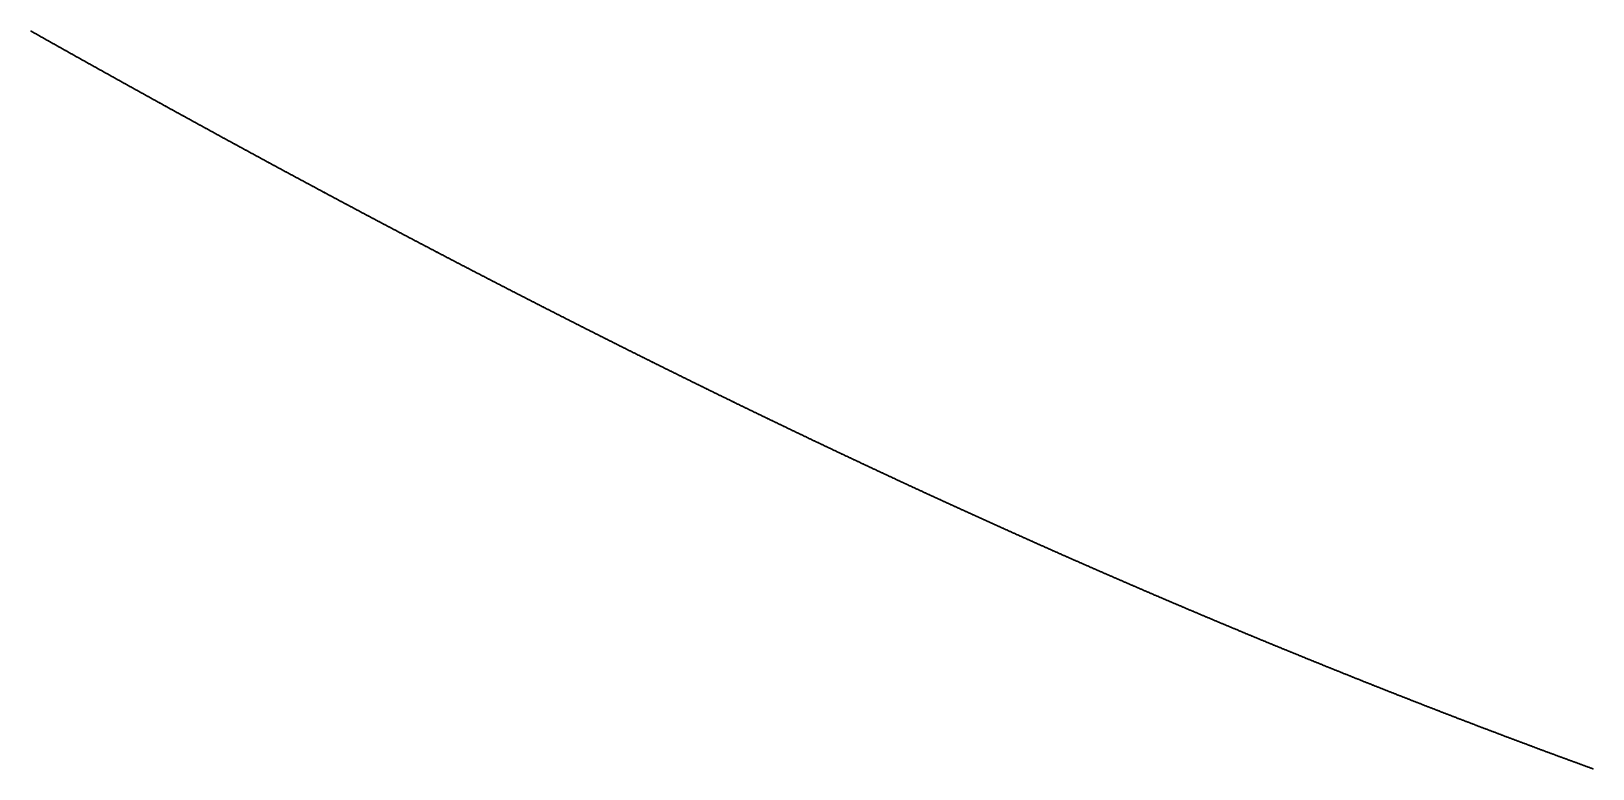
# Model space of a CAD drawing. Header units: metres. Extents: x 0 to 360, y 0 to 49.
# Drawn here: x 292.51 to 315, y 6.82 to 17.44 of the extents above; entities that cross this region are included whole.
import ezdxf

# ---------------------------------------------------------------- set-up
doc = ezdxf.new("R2010")
doc.units = ezdxf.units.M

msp = doc.modelspace()

# ---------------------------------------------------------------- linework, layer by layer
for p in [(292.507, 17.436), (292.515, 17.432), (292.523, 17.428), (292.531, 17.423), (292.538, 17.419), (292.546, 17.415), (292.554, 17.41), (292.562, 17.406), (292.569, 17.402), (292.577, 17.397), (292.585, 17.393), (292.593, 17.388), (292.6, 17.384), (292.608, 17.38), (292.616, 17.375), (292.624, 17.371), (292.631, 17.367), (292.639, 17.362), (292.647, 17.358), (292.655, 17.353), (292.662, 17.349), (292.67, 17.345), (292.678, 17.34), (292.686, 17.336), (292.693, 17.332), (292.701, 17.327), (292.709, 17.323), (292.717, 17.319), (292.724, 17.314), (292.732, 17.31), (292.74, 17.305), (292.748, 17.301), (292.756, 17.297), (292.763, 17.292), (292.771, 17.288), (292.779, 17.284), (292.787, 17.279), (292.794, 17.275), (292.802, 17.271), (292.81, 17.266), (292.818, 17.262), (292.825, 17.257), (292.833, 17.253), (292.841, 17.249), (292.849, 17.244), (292.857, 17.24), (292.864, 17.236), (292.872, 17.231), (292.88, 17.227), (292.888, 17.223), (292.895, 17.218), (292.903, 17.214), (292.911, 17.209), (292.919, 17.205), (292.926, 17.201), (292.934, 17.196), (292.942, 17.192), (292.95, 17.188), (292.958, 17.183), (292.965, 17.179), (292.973, 17.174), (292.981, 17.17), (292.989, 17.166), (292.997, 17.161), (293.004, 17.157), (293.012, 17.153), (293.02, 17.148), (293.028, 17.144), (293.035, 17.14), (293.043, 17.135), (293.051, 17.131), (293.059, 17.126), (293.067, 17.122), (293.074, 17.118), (293.082, 17.113), (293.09, 17.109), (293.098, 17.105), (293.106, 17.1), (293.113, 17.096), (293.121, 17.092), (293.129, 17.087), (293.137, 17.083), (293.144, 17.079), (293.152, 17.074), (293.16, 17.07), (293.168, 17.065), (293.176, 17.061), (293.183, 17.057), (293.191, 17.052), (293.199, 17.048), (293.207, 17.044), (293.215, 17.039), (293.222, 17.035), (293.23, 17.031), (293.238, 17.026), (293.246, 17.022), (293.254, 17.017), (293.261, 17.013), (293.269, 17.009), (293.277, 17.004), (293.285, 17), (293.293, 16.996), (293.3, 16.991), (293.308, 16.987), (293.316, 16.983), (293.324, 16.978), (293.332, 16.974), (293.339, 16.969), (293.347, 16.965), (293.355, 16.961), (293.363, 16.956), (293.371, 16.952), (293.379, 16.948), (293.386, 16.943), (293.394, 16.939), (293.402, 16.935), (293.41, 16.93), (293.418, 16.926), (293.425, 16.922), (293.433, 16.917), (293.441, 16.913), (293.449, 16.908), (293.457, 16.904), (293.464, 16.9), (293.472, 16.895), (293.48, 16.891), (293.488, 16.887), (293.496, 16.882), (293.504, 16.878), (293.511, 16.874), (293.519, 16.869), (293.527, 16.865), (293.535, 16.86), (293.543, 16.856), (293.55, 16.852), (293.558, 16.847), (293.566, 16.843), (293.574, 16.839), (293.582, 16.834), (293.59, 16.83), (293.597, 16.826), (293.605, 16.821), (293.613, 16.817), (293.621, 16.813), (293.629, 16.808), (293.637, 16.804), (293.644, 16.799), (293.652, 16.795), (293.66, 16.791), (293.668, 16.786), (293.676, 16.782), (293.684, 16.778), (293.691, 16.773), (293.699, 16.769), (293.707, 16.765), (293.715, 16.76), (293.723, 16.756), (293.731, 16.752), (293.738, 16.747), (293.746, 16.743), (293.754, 16.738), (293.762, 16.734), (293.77, 16.73), (293.778, 16.725), (293.785, 16.721), (293.793, 16.717), (293.801, 16.712), (293.809, 16.708), (293.817, 16.704), (293.825, 16.699), (293.832, 16.695), (293.84, 16.691), (293.848, 16.686), (293.856, 16.682), (293.864, 16.677), (293.872, 16.673), (293.879, 16.669), (293.887, 16.664), (293.895, 16.66), (293.903, 16.656), (293.911, 16.651), (293.919, 16.647), (293.927, 16.643), (293.934, 16.638), (293.942, 16.634), (293.95, 16.63), (293.958, 16.625), (293.966, 16.621), (293.974, 16.617), (293.982, 16.612), (293.989, 16.608), (293.997, 16.603), (294.005, 16.599), (294.013, 16.595), (294.021, 16.59), (294.029, 16.586), (294.036, 16.582), (294.044, 16.577), (294.052, 16.573), (294.06, 16.569), (294.068, 16.564), (294.076, 16.56), (294.084, 16.556), (294.091, 16.551), (294.099, 16.547), (294.107, 16.543), (294.115, 16.538), (294.123, 16.534), (294.131, 16.529), (294.139, 16.525), (294.147, 16.521), (294.154, 16.516), (294.162, 16.512), (294.17, 16.508), (294.178, 16.503), (294.186, 16.499), (294.194, 16.495), (294.202, 16.49), (294.209, 16.486), (294.217, 16.482), (294.225, 16.477), (294.233, 16.473), (294.241, 16.469), (294.249, 16.464), (294.257, 16.46), (294.265, 16.455), (294.272, 16.451), (294.28, 16.447), (294.288, 16.442), (294.296, 16.438), (294.304, 16.434), (294.312, 16.429), (294.32, 16.425), (294.328, 16.421), (294.335, 16.416), (294.343, 16.412), (294.351, 16.408), (294.359, 16.403), (294.367, 16.399), (294.375, 16.395), (294.383, 16.39), (294.391, 16.386), (294.398, 16.382), (294.406, 16.377), (294.414, 16.373), (294.422, 16.368), (294.43, 16.364), (294.438, 16.36), (294.446, 16.355), (294.454, 16.351), (294.462, 16.347), (294.469, 16.342), (294.477, 16.338), (294.485, 16.334), (294.493, 16.329), (294.501, 16.325), (294.509, 16.321), (294.517, 16.316), (294.525, 16.312), (294.533, 16.308), (294.54, 16.303), (294.548, 16.299), (294.556, 16.295), (294.564, 16.29), (294.572, 16.286), (294.58, 16.282), (294.588, 16.277), (294.596, 16.273), (294.604, 16.268), (294.611, 16.264), (294.619, 16.26), (294.627, 16.255), (294.635, 16.251), (294.643, 16.247), (294.651, 16.242), (294.659, 16.238), (294.667, 16.234), (294.675, 16.229), (294.683, 16.225), (294.69, 16.221), (294.698, 16.216), (294.706, 16.212), (294.714, 16.208), (294.722, 16.203), (294.73, 16.199), (294.738, 16.195), (294.746, 16.19), (294.754, 16.186), (294.762, 16.182), (294.77, 16.177), (294.777, 16.173), (294.785, 16.169), (294.793, 16.164), (294.801, 16.16), (294.809, 16.156), (294.817, 16.151), (294.825, 16.147), (294.833, 16.142), (294.841, 16.138), (294.849, 16.134), (294.857, 16.129), (294.865, 16.125), (294.872, 16.121), (294.88, 16.116), (294.888, 16.112), (294.896, 16.108), (294.904, 16.103), (294.912, 16.099), (294.92, 16.095), (294.928, 16.09), (294.936, 16.086), (294.944, 16.082), (294.952, 16.077), (294.96, 16.073), (294.967, 16.069), (294.975, 16.064), (294.983, 16.06), (294.991, 16.056), (294.999, 16.051), (295.007, 16.047), (295.015, 16.043), (295.023, 16.038), (295.031, 16.034), (295.039, 16.03), (295.047, 16.025), (295.055, 16.021), (295.063, 16.017), (295.07, 16.012), (295.078, 16.008), (295.086, 16.004), (295.094, 15.999), (295.102, 15.995), (295.11, 15.991), (295.118, 15.986), (295.126, 15.982), (295.134, 15.978), (295.142, 15.973), (295.15, 15.969), (295.158, 15.965), (295.166, 15.96), (295.174, 15.956), (295.182, 15.951), (295.19, 15.947), (295.197, 15.943), (295.205, 15.938), (295.213, 15.934), (295.221, 15.93), (295.229, 15.925), (295.237, 15.921), (295.245, 15.917), (295.253, 15.912), (295.261, 15.908), (295.269, 15.904), (295.277, 15.899), (295.285, 15.895), (295.293, 15.891), (295.301, 15.886), (295.309, 15.882), (295.317, 15.878), (295.325, 15.873), (295.333, 15.869), (295.34, 15.865), (295.348, 15.86), (295.356, 15.856), (295.364, 15.852), (295.372, 15.847), (295.38, 15.843), (295.388, 15.839), (295.396, 15.834), (295.404, 15.83), (295.412, 15.826), (295.42, 15.821), (295.428, 15.817), (295.436, 15.813), (295.444, 15.808), (295.452, 15.804), (295.46, 15.8), (295.468, 15.795), (295.476, 15.791), (295.484, 15.787), (295.492, 15.782), (295.5, 15.778), (295.508, 15.774), (295.516, 15.769), (295.523, 15.765), (295.531, 15.761), (295.539, 15.756), (295.547, 15.752), (295.555, 15.748), (295.563, 15.743), (295.571, 15.739), (295.579, 15.735), (295.587, 15.73), (295.595, 15.726), (295.603, 15.722), (295.611, 15.717), (295.619, 15.713), (295.627, 15.709), (295.635, 15.704), (295.643, 15.7), (295.651, 15.696), (295.659, 15.691), (295.667, 15.687), (295.675, 15.683), (295.683, 15.678), (295.691, 15.674), (295.699, 15.67), (295.707, 15.665), (295.715, 15.661), (295.723, 15.657), (295.731, 15.652), (295.739, 15.648), (295.747, 15.644), (295.755, 15.639), (295.763, 15.635), (295.771, 15.631), (295.779, 15.626), (295.787, 15.622), (295.795, 15.618), (295.803, 15.613), (295.811, 15.609), (295.819, 15.605), (295.827, 15.6), (295.835, 15.596), (295.842, 15.592), (295.85, 15.588), (295.858, 15.583), (295.866, 15.579), (295.874, 15.575), (295.882, 15.57), (295.89, 15.566), (295.898, 15.562), (295.906, 15.557), (295.914, 15.553), (295.922, 15.549), (295.93, 15.544), (295.938, 15.54), (295.946, 15.536), (295.954, 15.531), (295.962, 15.527), (295.97, 15.523), (295.978, 15.518), (295.986, 15.514), (295.994, 15.51), (296.002, 15.505), (296.01, 15.501), (296.018, 15.497), (296.026, 15.492), (296.034, 15.488), (296.042, 15.484), (296.05, 15.479), (296.058, 15.475), (296.066, 15.471), (296.074, 15.466), (296.082, 15.462), (296.09, 15.458), (296.098, 15.453), (296.106, 15.449), (296.114, 15.445), (296.122, 15.44), (296.13, 15.436), (296.138, 15.432), (296.146, 15.427), (296.154, 15.423), (296.162, 15.419), (296.17, 15.414), (296.178, 15.41), (296.186, 15.406), (296.195, 15.402), (296.203, 15.397), (296.211, 15.393), (296.219, 15.389), (296.227, 15.384), (296.235, 15.38), (296.243, 15.376), (296.251, 15.371), (296.259, 15.367), (296.267, 15.363), (296.275, 15.358), (296.283, 15.354), (296.291, 15.35), (296.299, 15.345), (296.307, 15.341), (296.315, 15.337), (296.323, 15.332), (296.331, 15.328), (296.339, 15.324), (296.347, 15.319), (296.355, 15.315), (296.363, 15.311), (296.371, 15.306), (296.379, 15.302), (296.387, 15.298), (296.395, 15.294), (296.403, 15.289), (296.411, 15.285), (296.419, 15.281), (296.427, 15.276), (296.435, 15.272), (296.443, 15.268), (296.451, 15.263), (296.459, 15.259), (296.467, 15.255), (296.475, 15.25), (296.483, 15.246), (296.491, 15.242), (296.499, 15.237), (296.507, 15.233), (296.516, 15.229), (296.524, 15.224), (296.532, 15.22), (296.54, 15.216), (296.548, 15.212), (296.556, 15.207), (296.564, 15.203), (296.572, 15.199), (296.58, 15.194), (296.588, 15.19), (296.596, 15.186), (296.604, 15.181), (296.612, 15.177), (296.62, 15.173), (296.628, 15.168), (296.636, 15.164), (296.644, 15.16), (296.652, 15.155), (296.66, 15.151), (296.668, 15.147), (296.676, 15.142), (296.684, 15.138), (296.692, 15.134), (296.701, 15.13), (296.709, 15.125), (296.717, 15.121), (296.725, 15.117), (296.733, 15.112), (296.741, 15.108), (296.749, 15.104), (296.757, 15.099), (296.765, 15.095), (296.773, 15.091), (296.781, 15.086), (296.789, 15.082), (296.797, 15.078), (296.805, 15.073), (296.813, 15.069), (296.821, 15.065), (296.829, 15.061), (296.838, 15.056), (296.846, 15.052), (296.854, 15.048), (296.862, 15.043), (296.87, 15.039), (296.878, 15.035), (296.886, 15.03), (296.894, 15.026), (296.902, 15.022), (296.91, 15.017), (296.918, 15.013), (296.926, 15.009), (296.934, 15.005), (296.942, 15), (296.95, 14.996), (296.958, 14.992), (296.967, 14.987), (296.975, 14.983), (296.983, 14.979), (296.991, 14.974), (296.999, 14.97), (297.007, 14.966), (297.015, 14.961), (297.023, 14.957), (297.031, 14.953), (297.039, 14.949), (297.047, 14.944), (297.055, 14.94), (297.063, 14.936), (297.072, 14.931), (297.08, 14.927), (297.088, 14.923), (297.096, 14.918), (297.104, 14.914), (297.112, 14.91), (297.12, 14.906), (297.128, 14.901), (297.136, 14.897), (297.144, 14.893), (297.152, 14.888), (297.16, 14.884), (297.169, 14.88), (297.177, 14.875), (297.185, 14.871), (297.193, 14.867), (297.201, 14.862), (297.209, 14.858), (297.217, 14.854), (297.225, 14.85), (297.233, 14.845), (297.241, 14.841), (297.249, 14.837), (297.258, 14.832), (297.266, 14.828), (297.274, 14.824), (297.282, 14.819), (297.29, 14.815), (297.298, 14.811), (297.306, 14.807), (297.314, 14.802), (297.322, 14.798), (297.33, 14.794), (297.338, 14.789), (297.347, 14.785), (297.355, 14.781), (297.363, 14.776), (297.371, 14.772), (297.379, 14.768), (297.387, 14.764), (297.395, 14.759), (297.403, 14.755), (297.411, 14.751), (297.42, 14.746), (297.428, 14.742), (297.436, 14.738), (297.444, 14.733), (297.452, 14.729), (297.46, 14.725), (297.468, 14.721), (297.476, 14.716), (297.484, 14.712), (297.493, 14.708), (297.501, 14.703), (297.509, 14.699), (297.517, 14.695), (297.525, 14.691), (297.533, 14.686), (297.541, 14.682), (297.549, 14.678), (297.557, 14.673), (297.566, 14.669), (297.574, 14.665), (297.582, 14.66), (297.59, 14.656), (297.598, 14.652), (297.606, 14.648), (297.614, 14.643), (297.622, 14.639), (297.63, 14.635), (297.639, 14.63), (297.647, 14.626), (297.655, 14.622), (297.663, 14.618), (297.671, 14.613), (297.679, 14.609), (297.687, 14.605), (297.695, 14.6), (297.704, 14.596), (297.712, 14.592), (297.72, 14.587), (297.728, 14.583), (297.736, 14.579), (297.744, 14.575), (297.752, 14.57), (297.761, 14.566), (297.769, 14.562), (297.777, 14.557), (297.785, 14.553), (297.793, 14.549), (297.801, 14.545), (297.809, 14.54), (297.817, 14.536), (297.826, 14.532), (297.834, 14.527), (297.842, 14.523), (297.85, 14.519), (297.858, 14.515), (297.866, 14.51), (297.874, 14.506), (297.883, 14.502), (297.891, 14.497), (297.899, 14.493), (297.907, 14.489), (297.915, 14.485), (297.923, 14.48), (297.931, 14.476), (297.94, 14.472), (297.948, 14.467), (297.956, 14.463), (297.964, 14.459), (297.972, 14.455), (297.98, 14.45), (297.988, 14.446), (297.997, 14.442), (298.005, 14.437), (298.013, 14.433), (298.021, 14.429), (298.029, 14.425), (298.037, 14.42), (298.046, 14.416), (298.054, 14.412), (298.062, 14.407), (298.07, 14.403), (298.078, 14.399), (298.086, 14.395), (298.094, 14.39), (298.103, 14.386), (298.111, 14.382), (298.119, 14.377), (298.127, 14.373), (298.135, 14.369), (298.143, 14.365), (298.152, 14.36), (298.16, 14.356), (298.168, 14.352), (298.176, 14.347), (298.184, 14.343), (298.192, 14.339), (298.201, 14.335), (298.209, 14.33), (298.217, 14.326), (298.225, 14.322), (298.233, 14.317), (298.241, 14.313), (298.25, 14.309), (298.258, 14.305), (298.266, 14.3), (298.274, 14.296), (298.282, 14.292), (298.29, 14.288), (298.299, 14.283), (298.307, 14.279), (298.315, 14.275), (298.323, 14.27), (298.331, 14.266), (298.339, 14.262), (298.348, 14.258), (298.356, 14.253), (298.364, 14.249), (298.372, 14.245), (298.38, 14.24), (298.389, 14.236), (298.397, 14.232), (298.405, 14.228), (298.413, 14.223), (298.421, 14.219), (298.429, 14.215), (298.438, 14.211), (298.446, 14.206), (298.454, 14.202), (298.462, 14.198), (298.47, 14.193), (298.479, 14.189), (298.487, 14.185), (298.495, 14.181), (298.503, 14.176), (298.511, 14.172), (298.52, 14.168), (298.528, 14.164), (298.536, 14.159), (298.544, 14.155), (298.552, 14.151), (298.561, 14.146), (298.569, 14.142), (298.577, 14.138), (298.585, 14.134), (298.593, 14.129), (298.601, 14.125), (298.61, 14.121), (298.618, 14.117), (298.626, 14.112), (298.634, 14.108), (298.642, 14.104), (298.651, 14.099), (298.659, 14.095), (298.667, 14.091), (298.675, 14.087), (298.683, 14.082), (298.692, 14.078), (298.7, 14.074), (298.708, 14.07), (298.716, 14.065), (298.725, 14.061), (298.733, 14.057), (298.741, 14.053), (298.749, 14.048), (298.757, 14.044), (298.766, 14.04), (298.774, 14.035), (298.782, 14.031), (298.79, 14.027), (298.798, 14.023), (298.807, 14.018), (298.815, 14.014), (298.823, 14.01), (298.831, 14.006), (298.839, 14.001), (298.848, 13.997), (298.856, 13.993), (298.864, 13.989), (298.872, 13.984), (298.881, 13.98), (298.889, 13.976), (298.897, 13.971), (298.905, 13.967), (298.913, 13.963), (298.922, 13.959), (298.93, 13.954), (298.938, 13.95), (298.946, 13.946), (298.955, 13.942), (298.963, 13.937), (298.971, 13.933), (298.979, 13.929), (298.987, 13.925), (298.996, 13.92), (299.004, 13.916), (299.012, 13.912), (299.02, 13.908), (299.029, 13.903), (299.037, 13.899), (299.045, 13.895), (299.053, 13.891), (299.062, 13.886), (299.07, 13.882), (299.078, 13.878), (299.086, 13.873), (299.094, 13.869), (299.103, 13.865), (299.111, 13.861), (299.119, 13.856), (299.127, 13.852), (299.136, 13.848), (299.144, 13.844), (299.152, 13.839), (299.16, 13.835), (299.169, 13.831), (299.177, 13.827), (299.185, 13.822), (299.193, 13.818), (299.202, 13.814), (299.21, 13.81), (299.218, 13.805), (299.226, 13.801), (299.235, 13.797), (299.243, 13.793), (299.251, 13.788), (299.259, 13.784), (299.268, 13.78), (299.276, 13.776), (299.284, 13.771), (299.292, 13.767), (299.301, 13.763), (299.309, 13.759), (299.317, 13.754), (299.325, 13.75), (299.334, 13.746), (299.342, 13.742), (299.35, 13.737), (299.358, 13.733), (299.367, 13.729), (299.375, 13.725), (299.383, 13.72), (299.391, 13.716), (299.4, 13.712), (299.408, 13.708), (299.416, 13.703), (299.424, 13.699), (299.433, 13.695), (299.441, 13.691), (299.449, 13.686), (299.457, 13.682), (299.466, 13.678), (299.474, 13.674), (299.482, 13.669), (299.491, 13.665), (299.499, 13.661), (299.507, 13.657), (299.515, 13.652), (299.524, 13.648), (299.532, 13.644), (299.54, 13.64), (299.548, 13.635), (299.557, 13.631), (299.565, 13.627), (299.573, 13.623), (299.582, 13.618), (299.59, 13.614), (299.598, 13.61), (299.606, 13.606), (299.615, 13.601), (299.623, 13.597), (299.631, 13.593), (299.639, 13.589), (299.648, 13.584), (299.656, 13.58), (299.664, 13.576), (299.673, 13.572), (299.681, 13.567), (299.689, 13.563), (299.697, 13.559), (299.706, 13.555), (299.714, 13.551), (299.722, 13.546), (299.731, 13.542), (299.739, 13.538), (299.747, 13.534), (299.755, 13.529), (299.764, 13.525), (299.772, 13.521), (299.78, 13.517), (299.789, 13.512), (299.797, 13.508), (299.805, 13.504), (299.813, 13.5), (299.822, 13.495), (299.83, 13.491), (299.838, 13.487), (299.847, 13.483), (299.855, 13.478), (299.863, 13.474), (299.872, 13.47), (299.88, 13.466), (299.888, 13.461), (299.896, 13.457), (299.905, 13.453), (299.913, 13.449), (299.921, 13.445), (299.93, 13.44), (299.938, 13.436), (299.946, 13.432), (299.955, 13.428), (299.963, 13.423), (299.971, 13.419), (299.979, 13.415), (299.988, 13.411), (299.996, 13.406), (300.004, 13.402), (300.013, 13.398), (300.021, 13.394), (300.029, 13.39), (300.038, 13.385), (300.046, 13.381), (300.054, 13.377), (300.063, 13.373), (300.071, 13.368), (300.079, 13.364), (300.088, 13.36), (300.096, 13.356), (300.104, 13.351), (300.112, 13.347), (300.121, 13.343), (300.129, 13.339), (300.137, 13.335), (300.146, 13.33), (300.154, 13.326), (300.162, 13.322), (300.171, 13.318), (300.179, 13.313), (300.187, 13.309), (300.196, 13.305), (300.204, 13.301), (300.212, 13.296), (300.221, 13.292), (300.229, 13.288), (300.237, 13.284), (300.246, 13.28), (300.254, 13.275), (300.262, 13.271), (300.271, 13.267), (300.279, 13.263), (300.287, 13.258), (300.296, 13.254), (300.304, 13.25), (300.312, 13.246), (300.321, 13.242), (300.329, 13.237), (300.337, 13.233), (300.346, 13.229), (300.354, 13.225), (300.362, 13.22), (300.371, 13.216), (300.379, 13.212), (300.387, 13.208), (300.396, 13.204), (300.404, 13.199), (300.412, 13.195), (300.421, 13.191), (300.429, 13.187), (300.437, 13.182), (300.446, 13.178), (300.454, 13.174), (300.462, 13.17), (300.471, 13.166), (300.479, 13.161), (300.487, 13.157), (300.496, 13.153), (300.504, 13.149), (300.512, 13.144), (300.521, 13.14), (300.529, 13.136), (300.537, 13.132), (300.546, 13.128), (300.554, 13.123), (300.563, 13.119), (300.571, 13.115), (300.579, 13.111), (300.588, 13.106), (300.596, 13.102), (300.604, 13.098), (300.613, 13.094), (300.621, 13.09), (300.629, 13.085), (300.638, 13.081), (300.646, 13.077), (300.654, 13.073), (300.663, 13.069), (300.671, 13.064), (300.68, 13.06), (300.688, 13.056), (300.696, 13.052), (300.705, 13.048), (300.713, 13.043), (300.721, 13.039), (300.73, 13.035), (300.738, 13.031), (300.746, 13.026), (300.755, 13.022), (300.763, 13.018), (300.772, 13.014), (300.78, 13.01), (300.788, 13.005), (300.797, 13.001), (300.805, 12.997), (300.813, 12.993), (300.822, 12.989), (300.83, 12.984), (300.839, 12.98), (300.847, 12.976), (300.855, 12.972), (300.864, 12.968), (300.872, 12.963), (300.88, 12.959), (300.889, 12.955), (300.897, 12.951), (300.906, 12.946), (300.914, 12.942), (300.922, 12.938), (300.931, 12.934), (300.939, 12.93), (300.948, 12.925), (300.956, 12.921), (300.964, 12.917), (300.973, 12.913), (300.981, 12.909), (300.989, 12.904), (300.998, 12.9), (301.006, 12.896), (301.015, 12.892), (301.023, 12.888), (301.031, 12.883), (301.04, 12.879), (301.048, 12.875), (301.057, 12.871), (301.065, 12.867), (301.073, 12.862), (301.082, 12.858), (301.09, 12.854), (301.099, 12.85), (301.107, 12.846), (301.115, 12.841), (301.124, 12.837), (301.132, 12.833), (301.141, 12.829), (301.149, 12.825), (301.157, 12.82), (301.166, 12.816), (301.174, 12.812), (301.183, 12.808), (301.191, 12.804), (301.199, 12.799), (301.208, 12.795), (301.216, 12.791), (301.225, 12.787), (301.233, 12.783), (301.241, 12.778), (301.25, 12.774), (301.258, 12.77), (301.267, 12.766), (301.275, 12.762), (301.283, 12.757), (301.292, 12.753), (301.3, 12.749), (301.309, 12.745), (301.317, 12.741), (301.326, 12.737), (301.334, 12.732), (301.342, 12.728), (301.351, 12.724), (301.359, 12.72), (301.368, 12.716), (301.376, 12.711), (301.384, 12.707), (301.393, 12.703), (301.401, 12.699), (301.41, 12.695), (301.418, 12.69), (301.427, 12.686), (301.435, 12.682), (301.443, 12.678), (301.452, 12.674), (301.46, 12.669), (301.469, 12.665), (301.477, 12.661), (301.486, 12.657), (301.494, 12.653), (301.502, 12.649), (301.511, 12.644), (301.519, 12.64), (301.528, 12.636), (301.536, 12.632), (301.545, 12.628), (301.553, 12.623), (301.561, 12.619), (301.57, 12.615), (301.578, 12.611), (301.587, 12.607), (301.595, 12.603), (301.604, 12.598), (301.612, 12.594), (301.62, 12.59), (301.629, 12.586), (301.637, 12.582), (301.646, 12.577), (301.654, 12.573), (301.663, 12.569), (301.671, 12.565), (301.68, 12.561), (301.688, 12.557), (301.696, 12.552), (301.705, 12.548), (301.713, 12.544), (301.722, 12.54), (301.73, 12.536), (301.739, 12.531), (301.747, 12.527), (301.756, 12.523), (301.764, 12.519), (301.773, 12.515), (301.781, 12.511), (301.789, 12.506), (301.798, 12.502), (301.806, 12.498), (301.815, 12.494), (301.823, 12.49), (301.832, 12.485), (301.84, 12.481), (301.849, 12.477), (301.857, 12.473), (301.866, 12.469), (301.874, 12.465), (301.882, 12.46), (301.891, 12.456), (301.899, 12.452), (301.908, 12.448), (301.916, 12.444), (301.925, 12.44), (301.933, 12.435), (301.942, 12.431), (301.95, 12.427), (301.959, 12.423), (301.967, 12.419), (301.976, 12.415), (301.984, 12.41), (301.992, 12.406), (302.001, 12.402), (302.009, 12.398), (302.018, 12.394), (302.026, 12.39), (302.035, 12.385), (302.043, 12.381), (302.052, 12.377), (302.06, 12.373), (302.069, 12.369), (302.077, 12.365), (302.086, 12.36), (302.094, 12.356), (302.103, 12.352), (302.111, 12.348), (302.12, 12.344), (302.128, 12.34), (302.137, 12.335), (302.145, 12.331), (302.154, 12.327), (302.162, 12.323), (302.171, 12.319), (302.179, 12.315), (302.187, 12.31), (302.196, 12.306), (302.204, 12.302), (302.213, 12.298), (302.221, 12.294), (302.23, 12.29), (302.238, 12.285), (302.247, 12.281), (302.255, 12.277), (302.264, 12.273), (302.272, 12.269), (302.281, 12.265), (302.289, 12.26), (302.298, 12.256), (302.306, 12.252), (302.315, 12.248), (302.323, 12.244), (302.332, 12.24), (302.34, 12.235), (302.349, 12.231), (302.357, 12.227), (302.366, 12.223), (302.374, 12.219), (302.383, 12.215), (302.391, 12.211), (302.4, 12.206), (302.408, 12.202), (302.417, 12.198), (302.425, 12.194), (302.434, 12.19), (302.442, 12.186), (302.451, 12.181), (302.459, 12.177), (302.468, 12.173), (302.476, 12.169), (302.485, 12.165), (302.493, 12.161), (302.502, 12.157), (302.51, 12.152), (302.519, 12.148), (302.527, 12.144), (302.536, 12.14), (302.545, 12.136), (302.553, 12.132), (302.562, 12.127), (302.57, 12.123), (302.579, 12.119), (302.587, 12.115), (302.596, 12.111), (302.604, 12.107), (302.613, 12.103), (302.621, 12.098), (302.63, 12.094), (302.638, 12.09), (302.647, 12.086), (302.655, 12.082), (302.664, 12.078), (302.672, 12.074), (302.681, 12.069), (302.689, 12.065), (302.698, 12.061), (302.706, 12.057), (302.715, 12.053), (302.724, 12.049), (302.732, 12.045), (302.741, 12.04), (302.749, 12.036), (302.758, 12.032), (302.766, 12.028), (302.775, 12.024), (302.783, 12.02), (302.792, 12.016), (302.8, 12.011), (302.809, 12.007), (302.817, 12.003), (302.826, 11.999), (302.834, 11.995), (302.843, 11.991), (302.852, 11.987), (302.86, 11.982), (302.869, 11.978), (302.877, 11.974), (302.886, 11.97), (302.894, 11.966), (302.903, 11.962), (302.911, 11.958), (302.92, 11.953), (302.928, 11.949), (302.937, 11.945), (302.946, 11.941), (302.954, 11.937), (302.963, 11.933), (302.971, 11.929), (302.98, 11.925), (302.988, 11.92), (302.997, 11.916), (303.005, 11.912), (303.014, 11.908), (303.023, 11.904), (303.031, 11.9), (303.04, 11.896), (303.048, 11.891), (303.057, 11.887), (303.065, 11.883), (303.074, 11.879), (303.082, 11.875), (303.091, 11.871), (303.1, 11.867), (303.108, 11.863), (303.117, 11.858), (303.125, 11.854), (303.134, 11.85), (303.142, 11.846), (303.151, 11.842), (303.16, 11.838), (303.168, 11.834), (303.177, 11.83), (303.185, 11.825), (303.194, 11.821), (303.202, 11.817), (303.211, 11.813), (303.22, 11.809), (303.228, 11.805), (303.237, 11.801), (303.245, 11.797), (303.254, 11.792), (303.262, 11.788), (303.271, 11.784), (303.28, 11.78), (303.288, 11.776), (303.297, 11.772), (303.305, 11.768), (303.314, 11.764), (303.322, 11.759), (303.331, 11.755), (303.34, 11.751), (303.348, 11.747), (303.357, 11.743), (303.365, 11.739), (303.374, 11.735), (303.383, 11.731), (303.391, 11.726), (303.4, 11.722), (303.408, 11.718), (303.417, 11.714), (303.425, 11.71), (303.434, 11.706), (303.443, 11.702), (303.451, 11.698), (303.46, 11.694), (303.468, 11.689), (303.477, 11.685), (303.486, 11.681), (303.494, 11.677), (303.503, 11.673), (303.511, 11.669), (303.52, 11.665), (303.529, 11.661), (303.537, 11.656), (303.546, 11.652), (303.554, 11.648), (303.563, 11.644), (303.572, 11.64), (303.58, 11.636), (303.589, 11.632), (303.597, 11.628), (303.606, 11.624), (303.615, 11.619), (303.623, 11.615), (303.632, 11.611), (303.64, 11.607), (303.649, 11.603), (303.658, 11.599), (303.666, 11.595), (303.675, 11.591), (303.683, 11.587), (303.692, 11.582), (303.701, 11.578), (303.709, 11.574), (303.718, 11.57), (303.727, 11.566), (303.735, 11.562), (303.744, 11.558), (303.752, 11.554), (303.761, 11.55), (303.77, 11.546), (303.778, 11.541), (303.787, 11.537), (303.795, 11.533), (303.804, 11.529), (303.813, 11.525), (303.821, 11.521), (303.83, 11.517), (303.839, 11.513), (303.847, 11.509), (303.856, 11.505), (303.864, 11.5), (303.873, 11.496), (303.882, 11.492), (303.89, 11.488), (303.899, 11.484), (303.908, 11.48), (303.916, 11.476), (303.925, 11.472), (303.934, 11.468), (303.942, 11.464), (303.951, 11.459), (303.959, 11.455), (303.968, 11.451), (303.977, 11.447), (303.985, 11.443), (303.994, 11.439), (304.003, 11.435), (304.011, 11.431), (304.02, 11.427), (304.029, 11.423), (304.037, 11.418), (304.046, 11.414), (304.054, 11.41), (304.063, 11.406), (304.072, 11.402), (304.08, 11.398), (304.089, 11.394), (304.098, 11.39), (304.106, 11.386), (304.115, 11.382), (304.124, 11.378), (304.132, 11.373), (304.141, 11.369), (304.15, 11.365), (304.158, 11.361), (304.167, 11.357), (304.176, 11.353), (304.184, 11.349), (304.193, 11.345), (304.201, 11.341), (304.21, 11.337), (304.219, 11.333), (304.227, 11.329), (304.236, 11.324), (304.245, 11.32), (304.253, 11.316), (304.262, 11.312), (304.271, 11.308), (304.279, 11.304), (304.288, 11.3), (304.297, 11.296), (304.305, 11.292), (304.314, 11.288), (304.323, 11.284), (304.331, 11.28), (304.34, 11.275), (304.349, 11.271), (304.357, 11.267), (304.366, 11.263), (304.375, 11.259), (304.383, 11.255), (304.392, 11.251), (304.401, 11.247), (304.409, 11.243), (304.418, 11.239), (304.427, 11.235), (304.435, 11.231), (304.444, 11.226), (304.453, 11.222), (304.461, 11.218), (304.47, 11.214), (304.479, 11.21), (304.487, 11.206), (304.496, 11.202), (304.505, 11.198), (304.514, 11.194), (304.522, 11.19), (304.531, 11.186), (304.54, 11.182), (304.548, 11.178), (304.557, 11.174), (304.566, 11.169), (304.574, 11.165), (304.583, 11.161), (304.592, 11.157), (304.6, 11.153), (304.609, 11.149), (304.618, 11.145), (304.626, 11.141), (304.635, 11.137), (304.644, 11.133), (304.653, 11.129), (304.661, 11.125), (304.67, 11.121), (304.679, 11.117), (304.687, 11.112), (304.696, 11.108), (304.705, 11.104), (304.713, 11.1), (304.722, 11.096), (304.731, 11.092), (304.74, 11.088), (304.748, 11.084), (304.757, 11.08), (304.766, 11.076), (304.774, 11.072), (304.783, 11.068), (304.792, 11.064), (304.8, 11.06), (304.809, 11.056), (304.818, 11.052), (304.827, 11.047), (304.835, 11.043), (304.844, 11.039), (304.853, 11.035), (304.861, 11.031), (304.87, 11.027), (304.879, 11.023), (304.888, 11.019), (304.896, 11.015), (304.905, 11.011), (304.914, 11.007), (304.922, 11.003), (304.931, 10.999), (304.94, 10.995), (304.949, 10.991), (304.957, 10.987), (304.966, 10.983), (304.975, 10.978), (304.983, 10.974), (304.992, 10.97), (305.001, 10.966), (305.01, 10.962), (305.018, 10.958), (305.027, 10.954), (305.036, 10.95), (305.045, 10.946), (305.053, 10.942), (305.062, 10.938), (305.071, 10.934), (305.079, 10.93), (305.088, 10.926), (305.097, 10.922), (305.106, 10.918), (305.114, 10.914), (305.123, 10.91), (305.132, 10.906), (305.141, 10.902), (305.149, 10.897), (305.158, 10.893), (305.167, 10.889), (305.176, 10.885), (305.184, 10.881), (305.193, 10.877), (305.202, 10.873), (305.21, 10.869), (305.219, 10.865), (305.228, 10.861), (305.237, 10.857), (305.245, 10.853), (305.254, 10.849), (305.263, 10.845), (305.272, 10.841), (305.28, 10.837), (305.289, 10.833), (305.298, 10.829), (305.307, 10.825), (305.315, 10.821), (305.324, 10.817), (305.333, 10.813), (305.342, 10.809), (305.35, 10.805), (305.359, 10.8), (305.368, 10.796), (305.377, 10.792), (305.385, 10.788), (305.394, 10.784), (305.403, 10.78), (305.412, 10.776), (305.42, 10.772), (305.429, 10.768), (305.438, 10.764), (305.447, 10.76), (305.456, 10.756), (305.464, 10.752), (305.473, 10.748), (305.482, 10.744), (305.491, 10.74), (305.499, 10.736), (305.508, 10.732), (305.517, 10.728), (305.526, 10.724), (305.534, 10.72), (305.543, 10.716), (305.552, 10.712), (305.561, 10.708), (305.569, 10.704), (305.578, 10.7), (305.587, 10.696), (305.596, 10.692), (305.605, 10.688), (305.613, 10.684), (305.622, 10.68), (305.631, 10.675), (305.64, 10.671), (305.648, 10.667), (305.657, 10.663), (305.666, 10.659), (305.675, 10.655), (305.684, 10.651), (305.692, 10.647), (305.701, 10.643), (305.71, 10.639), (305.719, 10.635), (305.728, 10.631), (305.736, 10.627), (305.745, 10.623), (305.754, 10.619), (305.763, 10.615), (305.771, 10.611), (305.78, 10.607), (305.789, 10.603), (305.798, 10.599), (305.807, 10.595), (305.815, 10.591), (305.824, 10.587), (305.833, 10.583), (305.842, 10.579), (305.851, 10.575), (305.859, 10.571), (305.868, 10.567), (305.877, 10.563), (305.886, 10.559), (305.895, 10.555), (305.903, 10.551), (305.912, 10.547), (305.921, 10.543), (305.93, 10.539), (305.939, 10.535), (305.947, 10.531), (305.956, 10.527), (305.965, 10.523), (305.974, 10.519), (305.983, 10.515), (305.991, 10.511), (306, 10.507), (306.009, 10.503), (306.018, 10.499), (306.027, 10.495), (306.035, 10.491), (306.044, 10.487), (306.053, 10.483), (306.062, 10.479), (306.071, 10.475), (306.08, 10.471), (306.088, 10.467), (306.097, 10.463), (306.106, 10.459), (306.115, 10.455), (306.124, 10.451), (306.132, 10.447), (306.141, 10.443), (306.15, 10.439), (306.159, 10.435), (306.168, 10.431), (306.177, 10.427), (306.185, 10.423), (306.194, 10.419), (306.203, 10.415), (306.212, 10.411), (306.221, 10.407), (306.23, 10.403), (306.238, 10.399), (306.247, 10.395), (306.256, 10.391), (306.265, 10.387), (306.274, 10.383), (306.283, 10.379), (306.291, 10.375), (306.3, 10.371), (306.309, 10.367), (306.318, 10.363), (306.327, 10.359), (306.336, 10.355), (306.344, 10.351), (306.353, 10.347), (306.362, 10.343), (306.371, 10.339), (306.38, 10.335), (306.389, 10.331), (306.397, 10.327), (306.406, 10.323), (306.415, 10.319), (306.424, 10.315), (306.433, 10.311), (306.442, 10.307), (306.451, 10.303), (306.459, 10.299), (306.468, 10.295), (306.477, 10.291), (306.486, 10.287), (306.495, 10.283), (306.504, 10.279), (306.512, 10.275), (306.521, 10.271), (306.53, 10.267), (306.539, 10.263), (306.548, 10.259), (306.557, 10.255), (306.566, 10.251), (306.574, 10.247), (306.583, 10.243), (306.592, 10.239), (306.601, 10.235), (306.61, 10.231), (306.619, 10.227), (306.628, 10.223), (306.637, 10.219), (306.645, 10.215), (306.654, 10.211), (306.663, 10.207), (306.672, 10.203), (306.681, 10.199), (306.69, 10.195), (306.699, 10.191), (306.707, 10.187), (306.716, 10.183), (306.725, 10.179), (306.734, 10.175), (306.743, 10.171), (306.752, 10.167), (306.761, 10.164), (306.77, 10.16), (306.778, 10.156), (306.787, 10.152), (306.796, 10.148), (306.805, 10.144), (306.814, 10.14), (306.823, 10.136), (306.832, 10.132), (306.841, 10.128), (306.849, 10.124), (306.858, 10.12), (306.867, 10.116), (306.876, 10.112), (306.885, 10.108), (306.894, 10.104), (306.903, 10.1), (306.912, 10.096), (306.921, 10.092), (306.929, 10.088), (306.938, 10.084), (306.947, 10.08), (306.956, 10.076), (306.965, 10.072), (306.974, 10.068), (306.983, 10.064), (306.992, 10.06), (307.001, 10.056), (307.01, 10.052), (307.018, 10.048), (307.027, 10.044), (307.036, 10.041), (307.045, 10.037), (307.054, 10.033), (307.063, 10.029), (307.072, 10.025), (307.081, 10.021), (307.09, 10.017), (307.099, 10.013), (307.107, 10.009), (307.116, 10.005), (307.125, 10.001), (307.134, 9.997), (307.143, 9.993), (307.152, 9.989), (307.161, 9.985), (307.17, 9.981), (307.179, 9.977), (307.188, 9.973), (307.197, 9.969), (307.205, 9.965), (307.214, 9.961), (307.223, 9.957), (307.232, 9.954), (307.241, 9.95), (307.25, 9.946), (307.259, 9.942), (307.268, 9.938), (307.277, 9.934), (307.286, 9.93), (307.295, 9.926), (307.304, 9.922), (307.312, 9.918), (307.321, 9.914), (307.33, 9.91), (307.339, 9.906), (307.348, 9.902), (307.357, 9.898), (307.366, 9.894), (307.375, 9.89), (307.384, 9.886), (307.393, 9.882), (307.402, 9.879), (307.411, 9.875), (307.42, 9.871), (307.429, 9.867), (307.437, 9.863), (307.446, 9.859), (307.455, 9.855), (307.464, 9.851), (307.473, 9.847), (307.482, 9.843), (307.491, 9.839), (307.5, 9.835), (307.509, 9.831), (307.518, 9.827), (307.527, 9.823), (307.536, 9.819), (307.545, 9.816), (307.554, 9.812), (307.563, 9.808), (307.572, 9.804), (307.581, 9.8), (307.589, 9.796), (307.598, 9.792), (307.607, 9.788), (307.616, 9.784), (307.625, 9.78), (307.634, 9.776), (307.643, 9.772), (307.652, 9.768), (307.661, 9.764), (307.67, 9.76), (307.679, 9.757), (307.688, 9.753), (307.697, 9.749), (307.706, 9.745), (307.715, 9.741), (307.724, 9.737), (307.733, 9.733), (307.742, 9.729), (307.751, 9.725), (307.76, 9.721), (307.769, 9.717), (307.778, 9.713), (307.787, 9.709), (307.795, 9.705), (307.804, 9.702), (307.813, 9.698), (307.822, 9.694), (307.831, 9.69), (307.84, 9.686), (307.849, 9.682), (307.858, 9.678), (307.867, 9.674), (307.876, 9.67), (307.885, 9.666), (307.894, 9.662), (307.903, 9.658), (307.912, 9.655), (307.921, 9.651), (307.93, 9.647), (307.939, 9.643), (307.948, 9.639), (307.957, 9.635), (307.966, 9.631), (307.975, 9.627), (307.984, 9.623), (307.993, 9.619), (308.002, 9.615), (308.011, 9.611), (308.02, 9.608), (308.029, 9.604), (308.038, 9.6), (308.047, 9.596), (308.056, 9.592), (308.065, 9.588), (308.074, 9.584), (308.083, 9.58), (308.092, 9.576), (308.101, 9.572), (308.11, 9.568), (308.119, 9.565), (308.128, 9.561), (308.137, 9.557), (308.146, 9.553), (308.155, 9.549), (308.164, 9.545), (308.173, 9.541), (308.182, 9.537), (308.191, 9.533), (308.2, 9.529), (308.209, 9.526), (308.218, 9.522), (308.227, 9.518), (308.236, 9.514), (308.245, 9.51), (308.254, 9.506), (308.263, 9.502), (308.272, 9.498), (308.281, 9.494), (308.29, 9.49), (308.299, 9.487), (308.308, 9.483), (308.317, 9.479), (308.326, 9.475), (308.335, 9.471), (308.344, 9.467), (308.353, 9.463), (308.362, 9.459), (308.371, 9.455), (308.38, 9.451), (308.389, 9.448), (308.398, 9.444), (308.407, 9.44), (308.416, 9.436), (308.425, 9.432), (308.434, 9.428), (308.443, 9.424), (308.452, 9.42), (308.461, 9.416), (308.47, 9.413), (308.479, 9.409), (308.488, 9.405), (308.497, 9.401), (308.506, 9.397), (308.515, 9.393), (308.524, 9.389), (308.533, 9.385), (308.542, 9.381), (308.551, 9.378), (308.56, 9.374), (308.569, 9.37), (308.578, 9.366), (308.588, 9.362), (308.597, 9.358), (308.606, 9.354), (308.615, 9.35), (308.624, 9.347), (308.633, 9.343), (308.642, 9.339), (308.651, 9.335), (308.66, 9.331), (308.669, 9.327), (308.678, 9.323), (308.687, 9.319), (308.696, 9.316), (308.705, 9.312), (308.714, 9.308), (308.723, 9.304), (308.732, 9.3), (308.741, 9.296), (308.75, 9.292), (308.759, 9.288), (308.768, 9.285), (308.777, 9.281), (308.787, 9.277), (308.796, 9.273), (308.805, 9.269), (308.814, 9.265), (308.823, 9.261), (308.832, 9.257), (308.841, 9.254), (308.85, 9.25), (308.859, 9.246), (308.868, 9.242), (308.877, 9.238), (308.886, 9.234), (308.895, 9.23), (308.904, 9.227), (308.913, 9.223), (308.922, 9.219), (308.931, 9.215), (308.941, 9.211), (308.95, 9.207), (308.959, 9.203), (308.968, 9.199), (308.977, 9.196), (308.986, 9.192), (308.995, 9.188), (309.004, 9.184), (309.013, 9.18), (309.022, 9.176), (309.031, 9.172), (309.04, 9.169), (309.049, 9.165), (309.058, 9.161), (309.068, 9.157), (309.077, 9.153), (309.086, 9.149), (309.095, 9.145), (309.104, 9.142), (309.113, 9.138), (309.122, 9.134), (309.131, 9.13), (309.14, 9.126), (309.149, 9.122), (309.158, 9.118), (309.167, 9.115), (309.177, 9.111), (309.186, 9.107), (309.195, 9.103), (309.204, 9.099), (309.213, 9.095), (309.222, 9.092), (309.231, 9.088), (309.24, 9.084), (309.249, 9.08), (309.258, 9.076), (309.267, 9.072), (309.277, 9.068), (309.286, 9.065), (309.295, 9.061), (309.304, 9.057), (309.313, 9.053), (309.322, 9.049), (309.331, 9.045), (309.34, 9.042), (309.349, 9.038), (309.358, 9.034), (309.368, 9.03), (309.377, 9.026), (309.386, 9.022), (309.395, 9.018), (309.404, 9.015), (309.413, 9.011), (309.422, 9.007), (309.431, 9.003), (309.44, 8.999), (309.45, 8.995), (309.459, 8.992), (309.468, 8.988), (309.477, 8.984), (309.486, 8.98), (309.495, 8.976), (309.504, 8.972), (309.513, 8.969), (309.522, 8.965), (309.532, 8.961), (309.541, 8.957), (309.55, 8.953), (309.559, 8.949), (309.568, 8.946), (309.577, 8.942), (309.586, 8.938), (309.595, 8.934), (309.605, 8.93), (309.614, 8.927), (309.623, 8.923), (309.632, 8.919), (309.641, 8.915), (309.65, 8.911), (309.659, 8.907), (309.668, 8.904), (309.678, 8.9), (309.687, 8.896), (309.696, 8.892), (309.705, 8.888), (309.714, 8.884), (309.723, 8.881), (309.732, 8.877), (309.742, 8.873), (309.751, 8.869), (309.76, 8.865), (309.769, 8.862), (309.778, 8.858), (309.787, 8.854), (309.796, 8.85), (309.805, 8.846), (309.815, 8.842), (309.824, 8.839), (309.833, 8.835), (309.842, 8.831), (309.851, 8.827), (309.86, 8.823), (309.87, 8.82), (309.879, 8.816), (309.888, 8.812), (309.897, 8.808), (309.906, 8.804), (309.915, 8.8), (309.924, 8.797), (309.934, 8.793), (309.943, 8.789), (309.952, 8.785), (309.961, 8.781), (309.97, 8.778), (309.979, 8.774), (309.989, 8.77), (309.998, 8.766), (310.007, 8.762), (310.016, 8.759), (310.025, 8.755), (310.034, 8.751), (310.043, 8.747), (310.053, 8.743), (310.062, 8.74), (310.071, 8.736), (310.08, 8.732), (310.089, 8.728), (310.098, 8.724), (310.108, 8.721), (310.117, 8.717), (310.126, 8.713), (310.135, 8.709), (310.144, 8.705), (310.154, 8.702), (310.163, 8.698), (310.172, 8.694), (310.181, 8.69), (310.19, 8.686), (310.199, 8.683), (310.209, 8.679), (310.218, 8.675), (310.227, 8.671), (310.236, 8.667), (310.245, 8.664), (310.254, 8.66), (310.264, 8.656), (310.273, 8.652), (310.282, 8.649), (310.291, 8.645), (310.3, 8.641), (310.31, 8.637), (310.319, 8.633), (310.328, 8.63), (310.337, 8.626), (310.346, 8.622), (310.356, 8.618), (310.365, 8.614), (310.374, 8.611), (310.383, 8.607), (310.392, 8.603), (310.401, 8.599), (310.411, 8.596), (310.42, 8.592), (310.429, 8.588), (310.438, 8.584), (310.447, 8.58), (310.457, 8.577), (310.466, 8.573), (310.475, 8.569), (310.484, 8.565), (310.493, 8.561), (310.503, 8.558), (310.512, 8.554), (310.521, 8.55), (310.53, 8.546), (310.54, 8.543), (310.549, 8.539), (310.558, 8.535), (310.567, 8.531), (310.576, 8.528), (310.586, 8.524), (310.595, 8.52), (310.604, 8.516), (310.613, 8.512), (310.622, 8.509), (310.632, 8.505), (310.641, 8.501), (310.65, 8.497), (310.659, 8.494), (310.669, 8.49), (310.678, 8.486), (310.687, 8.482), (310.696, 8.479), (310.705, 8.475), (310.715, 8.471), (310.724, 8.467), (310.733, 8.463), (310.742, 8.46), (310.752, 8.456), (310.761, 8.452), (310.77, 8.448), (310.779, 8.445), (310.788, 8.441), (310.798, 8.437), (310.807, 8.433), (310.816, 8.43), (310.825, 8.426), (310.835, 8.422), (310.844, 8.418), (310.853, 8.415), (310.862, 8.411), (310.872, 8.407), (310.881, 8.403), (310.89, 8.4), (310.899, 8.396), (310.909, 8.392), (310.918, 8.388), (310.927, 8.385), (310.936, 8.381), (310.945, 8.377), (310.955, 8.373), (310.964, 8.37), (310.973, 8.366), (310.982, 8.362), (310.992, 8.358), (311.001, 8.355), (311.01, 8.351), (311.019, 8.347), (311.029, 8.343), (311.038, 8.34), (311.047, 8.336), (311.056, 8.332), (311.066, 8.328), (311.075, 8.325), (311.084, 8.321), (311.093, 8.317), (311.103, 8.313), (311.112, 8.31), (311.121, 8.306), (311.131, 8.302), (311.14, 8.298), (311.149, 8.295), (311.158, 8.291), (311.168, 8.287), (311.177, 8.283), (311.186, 8.28), (311.195, 8.276), (311.205, 8.272), (311.214, 8.268), (311.223, 8.265), (311.232, 8.261), (311.242, 8.257), (311.251, 8.254), (311.26, 8.25), (311.27, 8.246), (311.279, 8.242), (311.288, 8.239), (311.297, 8.235), (311.307, 8.231), (311.316, 8.227), (311.325, 8.224), (311.334, 8.22), (311.344, 8.216), (311.353, 8.212), (311.362, 8.209), (311.372, 8.205), (311.381, 8.201), (311.39, 8.198), (311.399, 8.194), (311.409, 8.19), (311.418, 8.186), (311.427, 8.183), (311.437, 8.179), (311.446, 8.175), (311.455, 8.172), (311.464, 8.168), (311.474, 8.164), (311.483, 8.16), (311.492, 8.157), (311.502, 8.153), (311.511, 8.149), (311.52, 8.145), (311.53, 8.142), (311.539, 8.138), (311.548, 8.134), (311.557, 8.131), (311.567, 8.127), (311.576, 8.123), (311.585, 8.119), (311.595, 8.116), (311.604, 8.112), (311.613, 8.108), (311.623, 8.105), (311.632, 8.101), (311.641, 8.097), (311.65, 8.094), (311.66, 8.09), (311.669, 8.086), (311.678, 8.082), (311.688, 8.079), (311.697, 8.075), (311.706, 8.071), (311.716, 8.068), (311.725, 8.064), (311.734, 8.06), (311.744, 8.056), (311.753, 8.053), (311.762, 8.049), (311.771, 8.045), (311.781, 8.042), (311.79, 8.038), (311.799, 8.034), (311.809, 8.031), (311.818, 8.027), (311.827, 8.023), (311.837, 8.019), (311.846, 8.016), (311.855, 8.012), (311.865, 8.008), (311.874, 8.005), (311.883, 8.001), (311.893, 7.997), (311.902, 7.994), (311.911, 7.99), (311.921, 7.986), (311.93, 7.982), (311.939, 7.979), (311.949, 7.975), (311.958, 7.971), (311.967, 7.968), (311.977, 7.964), (311.986, 7.96), (311.995, 7.957), (312.005, 7.953), (312.014, 7.949), (312.023, 7.946), (312.033, 7.942), (312.042, 7.938), (312.051, 7.935), (312.061, 7.931), (312.07, 7.927), (312.079, 7.923), (312.089, 7.92), (312.098, 7.916), (312.107, 7.912), (312.117, 7.909), (312.126, 7.905), (312.135, 7.901), (312.145, 7.898), (312.154, 7.894), (312.164, 7.89), (312.173, 7.887), (312.182, 7.883), (312.192, 7.879), (312.201, 7.876), (312.21, 7.872), (312.22, 7.868), (312.229, 7.865), (312.238, 7.861), (312.248, 7.857), (312.257, 7.854), (312.266, 7.85), (312.276, 7.846), (312.285, 7.843), (312.295, 7.839), (312.304, 7.835), (312.313, 7.832), (312.323, 7.828), (312.332, 7.824), (312.341, 7.821), (312.351, 7.817), (312.36, 7.813), (312.37, 7.81), (312.379, 7.806), (312.388, 7.802), (312.398, 7.799), (312.407, 7.795), (312.416, 7.791), (312.426, 7.788), (312.435, 7.784), (312.444, 7.78), (312.454, 7.777), (312.463, 7.773), (312.473, 7.769), (312.482, 7.766), (312.491, 7.762), (312.501, 7.758), (312.51, 7.755), (312.52, 7.751), (312.529, 7.747), (312.538, 7.744), (312.548, 7.74), (312.557, 7.736), (312.566, 7.733), (312.576, 7.729), (312.585, 7.725), (312.595, 7.722), (312.604, 7.718), (312.613, 7.714), (312.623, 7.711), (312.632, 7.707), (312.642, 7.703), (312.651, 7.7), (312.66, 7.696), (312.67, 7.693), (312.679, 7.689), (312.689, 7.685), (312.698, 7.682), (312.707, 7.678), (312.717, 7.674), (312.726, 7.671), (312.736, 7.667), (312.745, 7.663), (312.754, 7.66), (312.764, 7.656), (312.773, 7.652), (312.783, 7.649), (312.792, 7.645), (312.801, 7.642), (312.811, 7.638), (312.82, 7.634), (312.83, 7.631), (312.839, 7.627), (312.849, 7.623), (312.858, 7.62), (312.867, 7.616), (312.877, 7.612), (312.886, 7.609), (312.896, 7.605), (312.905, 7.602), (312.914, 7.598), (312.924, 7.594), (312.933, 7.591), (312.943, 7.587), (312.952, 7.583), (312.962, 7.58), (312.971, 7.576), (312.98, 7.572), (312.99, 7.569), (312.999, 7.565), (313.009, 7.562), (313.018, 7.558), (313.028, 7.554), (313.037, 7.551), (313.046, 7.547), (313.056, 7.543), (313.065, 7.54), (313.075, 7.536), (313.084, 7.533), (313.094, 7.529), (313.103, 7.525), (313.112, 7.522), (313.122, 7.518), (313.131, 7.515), (313.141, 7.511), (313.15, 7.507), (313.16, 7.504), (313.169, 7.5), (313.178, 7.496), (313.188, 7.493), (313.197, 7.489), (313.207, 7.486), (313.216, 7.482), (313.226, 7.478), (313.235, 7.475), (313.245, 7.471), (313.254, 7.468), (313.264, 7.464), (313.273, 7.46), (313.282, 7.457), (313.292, 7.453), (313.301, 7.449), (313.311, 7.446), (313.32, 7.442), (313.33, 7.439), (313.339, 7.435), (313.349, 7.431), (313.358, 7.428), (313.368, 7.424), (313.377, 7.421), (313.386, 7.417), (313.396, 7.413), (313.405, 7.41), (313.415, 7.406), (313.424, 7.403), (313.434, 7.399), (313.443, 7.395), (313.453, 7.392), (313.462, 7.388), (313.472, 7.385), (313.481, 7.381), (313.491, 7.377), (313.5, 7.374), (313.509, 7.37), (313.519, 7.367), (313.528, 7.363), (313.538, 7.359), (313.547, 7.356), (313.557, 7.352), (313.566, 7.349), (313.576, 7.345), (313.585, 7.342), (313.595, 7.338), (313.604, 7.334), (313.614, 7.331), (313.623, 7.327), (313.633, 7.324), (313.642, 7.32), (313.652, 7.316), (313.661, 7.313), (313.671, 7.309), (313.68, 7.306), (313.69, 7.302), (313.699, 7.299), (313.709, 7.295), (313.718, 7.291), (313.728, 7.288), (313.737, 7.284), (313.747, 7.281), (313.756, 7.277), (313.766, 7.273), (313.775, 7.27), (313.785, 7.266), (313.794, 7.263), (313.804, 7.259), (313.813, 7.256), (313.823, 7.252), (313.832, 7.248), (313.842, 7.245), (313.851, 7.241), (313.861, 7.238), (313.87, 7.234), (313.88, 7.231), (313.889, 7.227), (313.899, 7.223), (313.908, 7.22), (313.918, 7.216), (313.927, 7.213), (313.937, 7.209), (313.946, 7.206), (313.956, 7.202), (313.965, 7.198), (313.975, 7.195), (313.984, 7.191), (313.994, 7.188), (314.003, 7.184), (314.013, 7.181), (314.022, 7.177), (314.032, 7.174), (314.041, 7.17), (314.051, 7.166), (314.06, 7.163), (314.07, 7.159), (314.079, 7.156), (314.089, 7.152), (314.098, 7.149), (314.108, 7.145), (314.117, 7.142), (314.127, 7.138), (314.136, 7.134), (314.146, 7.131), (314.156, 7.127), (314.165, 7.124), (314.175, 7.12), (314.184, 7.117), (314.194, 7.113), (314.203, 7.11), (314.213, 7.106), (314.222, 7.102), (314.232, 7.099), (314.241, 7.095), (314.251, 7.092), (314.26, 7.088), (314.27, 7.085), (314.279, 7.081), (314.289, 7.078), (314.299, 7.074), (314.308, 7.071), (314.318, 7.067), (314.327, 7.063), (314.337, 7.06), (314.346, 7.056), (314.356, 7.053), (314.365, 7.049), (314.375, 7.046), (314.384, 7.042), (314.394, 7.039), (314.404, 7.035), (314.413, 7.032), (314.423, 7.028), (314.432, 7.025), (314.442, 7.021), (314.451, 7.017), (314.461, 7.014), (314.47, 7.01), (314.48, 7.007), (314.49, 7.003), (314.499, 7), (314.509, 6.996), (314.518, 6.993), (314.528, 6.989), (314.537, 6.986), (314.547, 6.982), (314.557, 6.979), (314.566, 6.975), (314.576, 6.972), (314.585, 6.968), (314.595, 6.965), (314.604, 6.961), (314.614, 6.958), (314.624, 6.954), (314.633, 6.95), (314.643, 6.947), (314.652, 6.943), (314.662, 6.94), (314.671, 6.936), (314.681, 6.933), (314.691, 6.929), (314.7, 6.926), (314.71, 6.922), (314.719, 6.919), (314.729, 6.915), (314.738, 6.912), (314.748, 6.908), (314.758, 6.905), (314.767, 6.901), (314.777, 6.898), (314.786, 6.894), (314.796, 6.891), (314.806, 6.887), (314.815, 6.884), (314.825, 6.88), (314.834, 6.877), (314.844, 6.873), (314.853, 6.87), (314.863, 6.866), (314.873, 6.863), (314.882, 6.859), (314.892, 6.856), (314.901, 6.852), (314.911, 6.849), (314.921, 6.845), (314.93, 6.842), (314.94, 6.838), (314.949, 6.835), (314.959, 6.831), (314.969, 6.828), (314.978, 6.824), (314.988, 6.821), (314.997, 6.817)]:
    msp.add_point(p)

doc.saveas('drawing.dxf')
